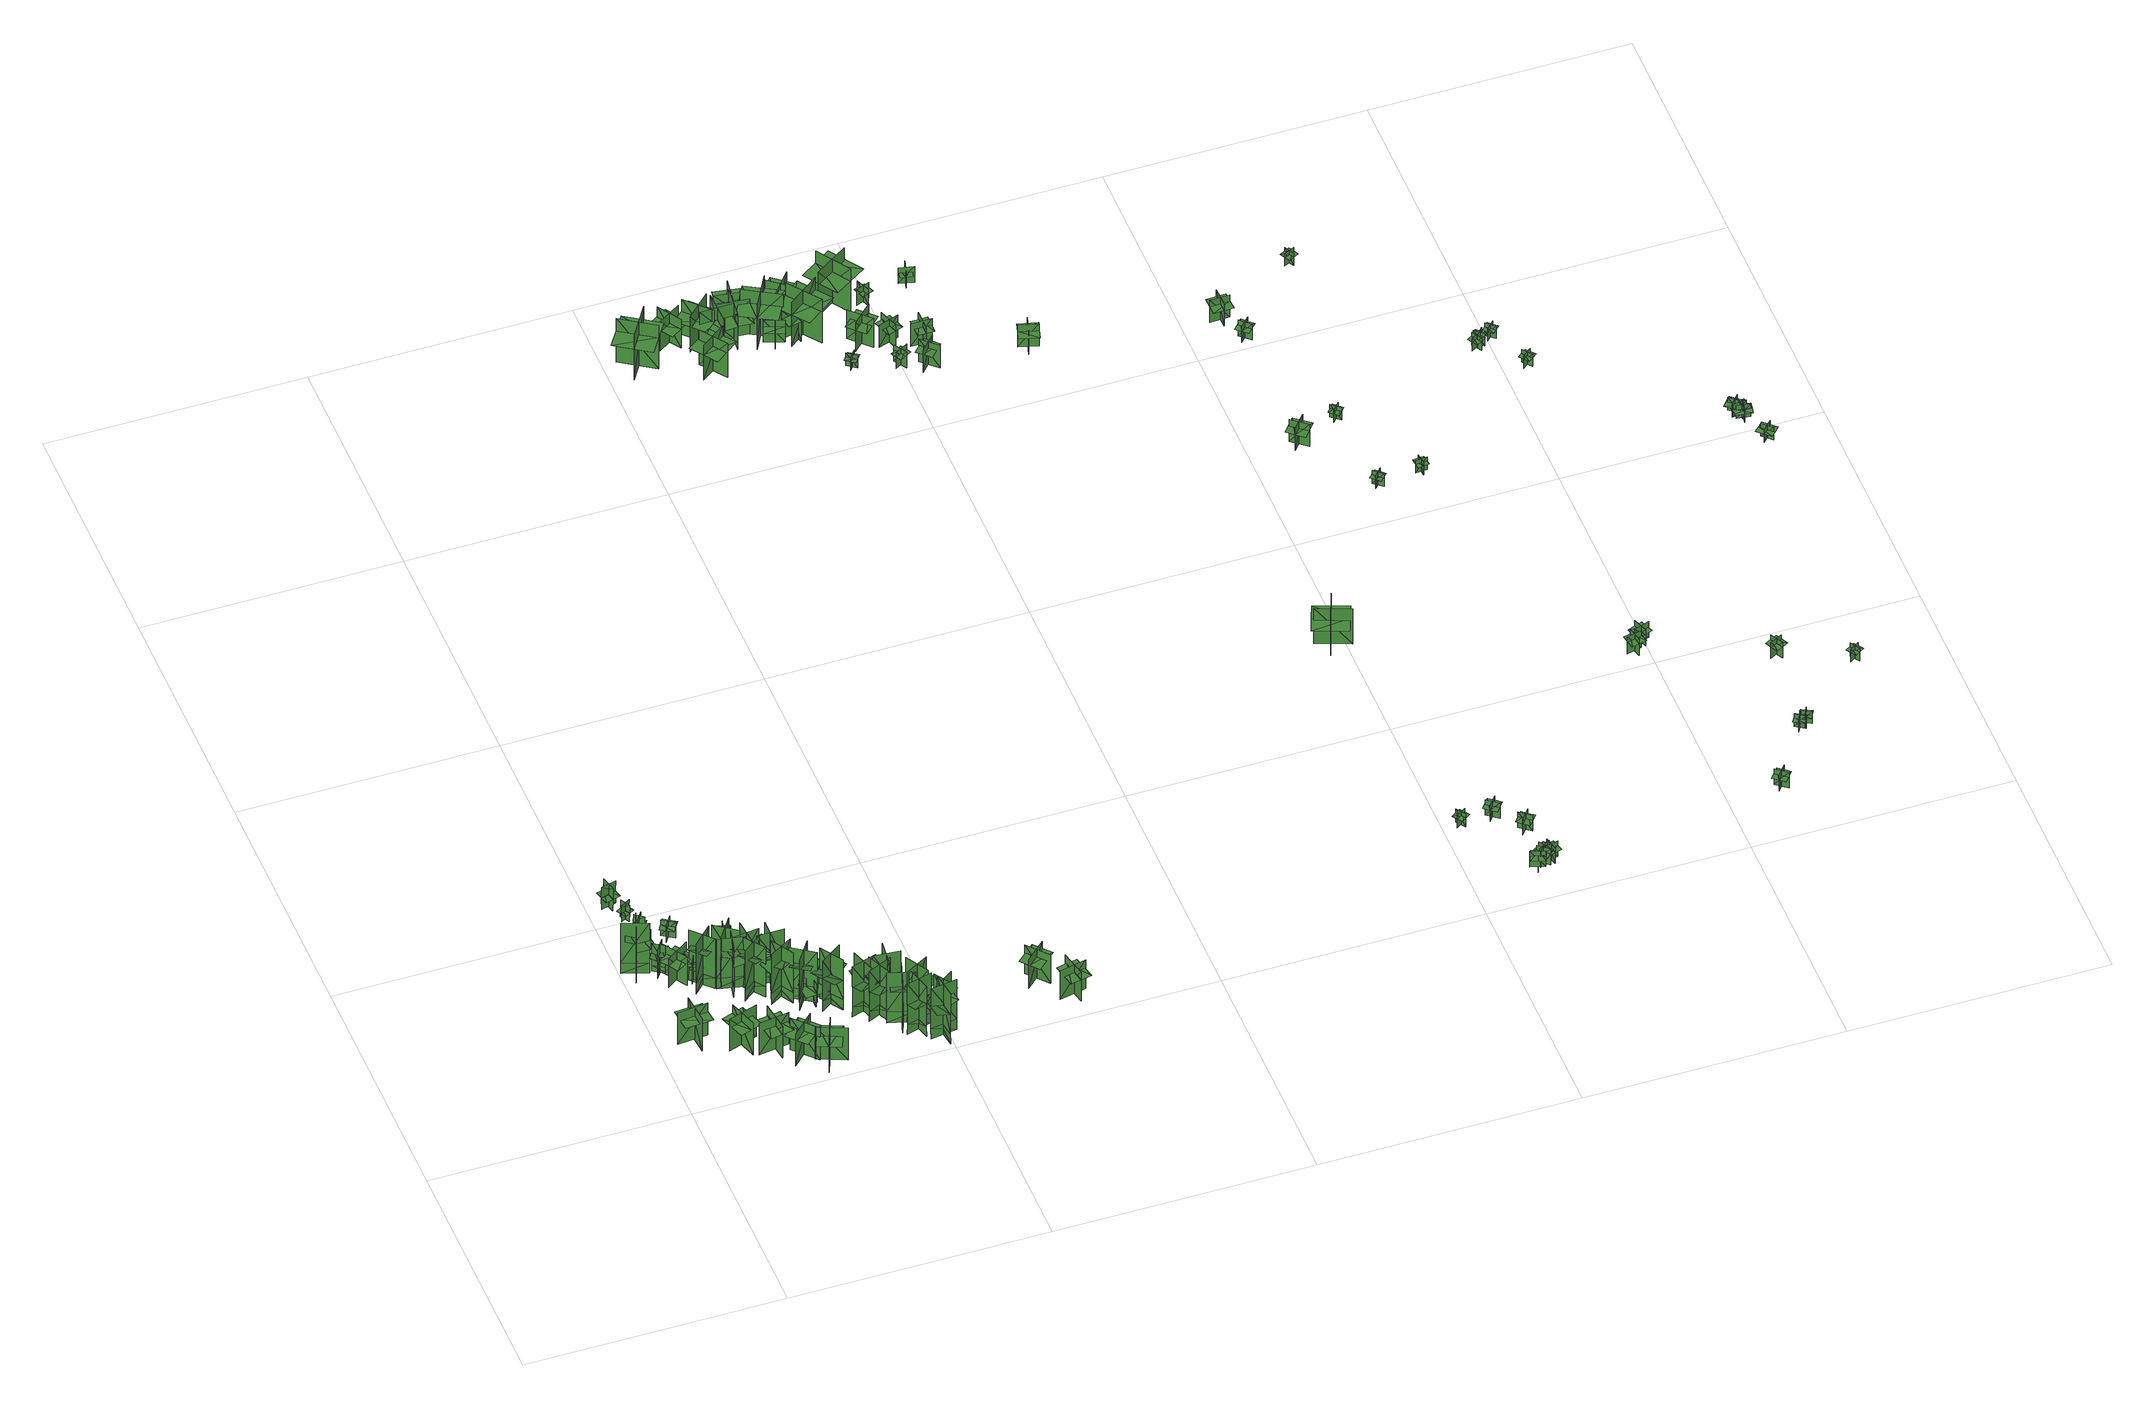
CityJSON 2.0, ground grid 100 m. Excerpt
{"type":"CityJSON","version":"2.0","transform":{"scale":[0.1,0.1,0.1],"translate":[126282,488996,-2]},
"CityObjects":{
"tree1":{"type":"SolitaryVegetationObject","geometry":[{"type":"MultiSurface","lod":"1","boundaries":[[[0,1,2]],[[0,2,3]],[[4,5,6]],[[4,6,7]],[[8,9,10]],[[8,10,11]],[[8,12,13]],[[8,13,9]]]}]},
"tree2":{"type":"SolitaryVegetationObject","geometry":[{"type":"MultiSurface","lod":"1","boundaries":[[[14,15,16]],[[14,16,17]],[[18,19,20]],[[18,20,21]],[[22,23,19]],[[22,19,18]],[[24,25,15]],[[24,15,14]],[[26,27,28]],[[26,28,29]],[[30,31,32]],[[30,32,33]]]}]},
"tree3":{"type":"SolitaryVegetationObject","geometry":[{"type":"MultiSurface","lod":"1","boundaries":[[[34,35,36]],[[34,36,37]],[[38,39,40]],[[38,40,41]],[[42,43,39]],[[42,39,38]],[[44,45,35]],[[44,35,34]],[[46,47,48]],[[46,48,49]],[[50,51,52]],[[50,52,53]]]}]},
"tree4":{"type":"SolitaryVegetationObject","geometry":[{"type":"MultiSurface","lod":"1","boundaries":[[[54,55,56]],[[54,56,57]],[[58,59,60]],[[58,60,61]],[[62,63,59]],[[62,59,58]],[[64,65,55]],[[64,55,54]],[[54,55,66]],[[54,66,67]],[[54,68,69]],[[54,69,55]]]}]},
"tree5":{"type":"SolitaryVegetationObject","geometry":[{"type":"MultiSurface","lod":"1","boundaries":[[[70,71,72]],[[70,72,73]],[[74,75,76]],[[74,76,77]],[[78,79,80]],[[78,80,81]],[[78,82,83]],[[78,83,79]]]}]},
"tree6":{"type":"SolitaryVegetationObject","geometry":[{"type":"MultiSurface","lod":"1","boundaries":[[[84,85,86]],[[84,86,87]],[[88,89,90]],[[88,90,91]],[[92,93,94]],[[92,94,95]],[[92,96,97]],[[92,97,93]]]}]},
"tree7":{"type":"SolitaryVegetationObject","geometry":[{"type":"MultiSurface","lod":"1","boundaries":[[[98,99,100]],[[98,100,101]],[[102,103,104]],[[102,104,105]],[[106,107,103]],[[106,103,102]],[[108,109,99]],[[108,99,98]],[[98,99,110]],[[98,110,111]],[[98,112,113]],[[98,113,99]]]}]},
"tree8":{"type":"SolitaryVegetationObject","geometry":[{"type":"MultiSurface","lod":"1","boundaries":[[[114,115,116]],[[114,116,117]],[[118,119,120]],[[118,120,121]],[[122,123,119]],[[122,119,118]],[[124,125,115]],[[124,115,114]],[[114,115,126]],[[114,126,127]],[[114,128,129]],[[114,129,115]]]}]},
"tree9":{"type":"SolitaryVegetationObject","geometry":[{"type":"MultiSurface","lod":"1","boundaries":[[[130,131,132]],[[130,132,133]],[[134,135,136]],[[134,136,137]],[[138,139,135]],[[138,135,134]],[[140,141,131]],[[140,131,130]],[[130,131,142]],[[130,142,143]],[[130,144,145]],[[130,145,131]]]}]},
"tree10":{"type":"SolitaryVegetationObject","geometry":[{"type":"MultiSurface","lod":"1","boundaries":[[[146,147,148]],[[146,148,149]],[[150,151,152]],[[150,152,153]],[[154,155,156]],[[154,156,157]],[[154,158,159]],[[154,159,155]]]}]},
"tree11":{"type":"SolitaryVegetationObject","geometry":[{"type":"MultiSurface","lod":"1","boundaries":[[[160,161,162]],[[160,162,163]],[[164,165,166]],[[164,166,167]],[[168,169,165]],[[168,165,164]],[[170,171,161]],[[170,161,160]],[[172,173,174]],[[172,174,175]],[[176,177,178]],[[176,178,179]]]}]},
"tree12":{"type":"SolitaryVegetationObject","geometry":[{"type":"MultiSurface","lod":"1","boundaries":[[[180,181,182]],[[180,182,183]],[[184,185,186]],[[184,186,187]],[[188,189,190]],[[188,190,191]],[[188,192,193]],[[188,193,189]]]}]},
"tree13":{"type":"SolitaryVegetationObject","geometry":[{"type":"MultiSurface","lod":"1","boundaries":[[[194,195,196]],[[194,196,197]],[[198,199,200]],[[198,200,201]],[[202,203,204]],[[202,204,205]],[[202,205,206]],[[202,206,207]]]}]},
"tree14":{"type":"SolitaryVegetationObject","geometry":[{"type":"MultiSurface","lod":"1","boundaries":[[[208,209,210]],[[208,210,211]],[[212,213,214]],[[212,214,215]],[[216,217,218]],[[216,218,219]],[[216,220,221]],[[216,221,217]]]}]},
"tree15":{"type":"SolitaryVegetationObject","geometry":[{"type":"MultiSurface","lod":"1","boundaries":[[[222,223,224]],[[222,224,225]],[[226,227,228]],[[226,228,229]],[[230,231,227]],[[230,227,226]],[[232,233,223]],[[232,223,222]],[[234,235,236]],[[234,236,237]],[[238,239,240]],[[238,240,241]]]}]},
"tree16":{"type":"SolitaryVegetationObject","geometry":[{"type":"MultiSurface","lod":"1","boundaries":[[[242,243,244]],[[242,244,245]],[[246,247,248]],[[246,248,249]],[[250,251,247]],[[250,247,246]],[[252,253,243]],[[252,243,242]],[[254,255,256]],[[254,256,257]],[[258,259,260]],[[258,260,261]]]}]},
"tree17":{"type":"SolitaryVegetationObject","geometry":[{"type":"MultiSurface","lod":"1","boundaries":[[[262,263,264]],[[262,264,265]],[[266,267,268]],[[266,268,269]],[[270,271,272]],[[270,272,273]],[[270,274,275]],[[270,275,271]]]}]},
"tree18":{"type":"SolitaryVegetationObject","geometry":[{"type":"MultiSurface","lod":"1","boundaries":[[[276,277,278]],[[276,278,279]],[[280,281,282]],[[280,282,283]],[[284,285,281]],[[284,281,280]],[[286,287,277]],[[286,277,276]],[[288,289,290]],[[288,290,291]],[[292,293,294]],[[292,294,295]]]}]},
"tree19":{"type":"SolitaryVegetationObject","geometry":[{"type":"MultiSurface","lod":"1","boundaries":[[[296,297,298]],[[296,298,299]],[[300,301,302]],[[300,302,303]],[[304,305,301]],[[304,301,300]],[[306,307,297]],[[306,297,296]],[[308,309,310]],[[308,310,311]],[[312,313,314]],[[312,314,315]]]}]},
"tree20":{"type":"SolitaryVegetationObject","geometry":[{"type":"MultiSurface","lod":"1","boundaries":[[[316,317,318]],[[316,318,319]],[[320,321,322]],[[320,322,323]],[[324,325,326]],[[324,326,327]],[[324,328,329]],[[324,329,325]]]}]},
"tree21":{"type":"SolitaryVegetationObject","geometry":[{"type":"MultiSurface","lod":"1","boundaries":[[[330,331,332]],[[330,332,333]],[[334,335,336]],[[334,336,337]],[[338,339,335]],[[338,335,334]],[[340,341,331]],[[340,331,330]],[[342,343,344]],[[342,344,345]],[[346,347,348]],[[346,348,349]]]}]},
"tree22":{"type":"SolitaryVegetationObject","geometry":[{"type":"MultiSurface","lod":"1","boundaries":[[[350,351,352]],[[350,352,353]],[[354,355,356]],[[354,356,357]],[[358,359,360]],[[358,360,361]],[[358,361,362]],[[358,362,363]]]}]},
"tree23":{"type":"SolitaryVegetationObject","geometry":[{"type":"MultiSurface","lod":"1","boundaries":[[[364,365,366]],[[364,366,367]],[[368,369,370]],[[368,370,371]],[[372,373,369]],[[372,369,368]],[[374,375,365]],[[374,365,364]],[[376,377,378]],[[376,378,379]],[[380,381,382]],[[380,382,383]]]}]},
"tree24":{"type":"SolitaryVegetationObject","geometry":[{"type":"MultiSurface","lod":"1","boundaries":[[[384,385,386]],[[384,386,387]],[[388,389,390]],[[388,390,391]],[[392,393,389]],[[392,389,388]],[[394,395,385]],[[394,385,384]],[[396,397,398]],[[396,398,399]],[[400,401,402]],[[400,402,403]]]}]},
"tree25":{"type":"SolitaryVegetationObject","geometry":[{"type":"MultiSurface","lod":"1","boundaries":[[[404,405,406]],[[404,406,407]],[[408,409,410]],[[408,410,411]],[[412,413,414]],[[412,414,415]],[[412,415,416]],[[412,416,417]]]}]},
"tree26":{"type":"SolitaryVegetationObject","geometry":[{"type":"MultiSurface","lod":"1","boundaries":[[[418,419,420]],[[418,420,421]],[[422,423,424]],[[422,424,425]],[[426,427,428]],[[426,428,429]],[[426,429,430]],[[426,430,431]]]}]},
"tree27":{"type":"SolitaryVegetationObject","geometry":[{"type":"MultiSurface","lod":"1","boundaries":[[[432,433,434]],[[432,434,435]],[[436,437,438]],[[436,438,439]],[[440,441,437]],[[440,437,436]],[[442,443,433]],[[442,433,432]],[[444,445,446]],[[444,446,447]],[[448,449,450]],[[448,450,451]]]}]},
"tree28":{"type":"SolitaryVegetationObject","geometry":[{"type":"MultiSurface","lod":"1","boundaries":[[[452,453,454]],[[452,454,455]],[[456,457,458]],[[456,458,459]],[[460,461,457]],[[460,457,456]],[[462,463,453]],[[462,453,452]],[[464,465,466]],[[464,466,467]],[[468,469,470]],[[468,470,471]]]}]},
"tree29":{"type":"SolitaryVegetationObject","geometry":[{"type":"MultiSurface","lod":"1","boundaries":[[[472,473,474]],[[472,474,475]],[[476,477,478]],[[476,478,479]],[[480,481,477]],[[480,477,476]],[[482,483,473]],[[482,473,472]],[[484,485,486]],[[484,486,487]],[[488,489,490]],[[488,490,491]]]}]},
"tree30":{"type":"SolitaryVegetationObject","geometry":[{"type":"MultiSurface","lod":"1","boundaries":[[[492,493,494]],[[492,494,495]],[[496,497,498]],[[496,498,499]],[[500,501,497]],[[500,497,496]],[[502,503,493]],[[502,493,492]],[[504,505,506]],[[504,506,507]],[[508,509,510]],[[508,510,511]]]}]},
"tree31":{"type":"SolitaryVegetationObject","geometry":[{"type":"MultiSurface","lod":"1","boundaries":[[[512,513,514]],[[512,514,515]],[[516,517,518]],[[516,518,519]],[[520,521,517]],[[520,517,516]],[[522,523,513]],[[522,513,512]],[[524,525,526]],[[524,526,527]],[[528,529,530]],[[528,530,531]]]}]},
"tree32":{"type":"SolitaryVegetationObject","geometry":[{"type":"MultiSurface","lod":"1","boundaries":[[[532,533,534]],[[532,534,535]],[[536,537,538]],[[536,538,539]],[[540,541,537]],[[540,537,536]],[[542,543,533]],[[542,533,532]],[[544,545,546]],[[544,546,547]],[[548,549,550]],[[548,550,551]]]}]},
"tree33":{"type":"SolitaryVegetationObject","geometry":[{"type":"MultiSurface","lod":"1","boundaries":[[[552,553,554]],[[552,554,555]],[[556,557,558]],[[556,558,559]],[[560,561,557]],[[560,557,556]],[[562,563,553]],[[562,553,552]],[[564,565,566]],[[564,566,567]],[[568,569,570]],[[568,570,571]]]}]},
"tree34":{"type":"SolitaryVegetationObject","geometry":[{"type":"MultiSurface","lod":"1","boundaries":[[[572,573,574]],[[572,574,575]],[[576,577,578]],[[576,578,579]],[[580,581,577]],[[580,577,576]],[[582,583,573]],[[582,573,572]],[[584,585,586]],[[584,586,587]],[[588,589,590]],[[588,590,591]]]}]},
"tree35":{"type":"SolitaryVegetationObject","geometry":[{"type":"MultiSurface","lod":"1","boundaries":[[[592,593,594]],[[592,594,595]],[[596,597,598]],[[596,598,599]],[[600,601,597]],[[600,597,596]],[[602,603,593]],[[602,593,592]],[[604,605,606]],[[604,606,607]],[[608,609,610]],[[608,610,611]]]}]},
"tree36":{"type":"SolitaryVegetationObject","geometry":[{"type":"MultiSurface","lod":"1","boundaries":[[[612,613,614]],[[612,614,615]],[[616,617,618]],[[616,618,619]],[[620,621,622]],[[620,622,623]],[[620,624,625]],[[620,625,621]]]}]},
"tree37":{"type":"SolitaryVegetationObject","geometry":[{"type":"MultiSurface","lod":"1","boundaries":[[[626,627,628]],[[626,628,629]],[[630,631,632]],[[630,632,633]],[[634,635,636]],[[634,636,637]],[[634,638,639]],[[634,639,635]]]}]},
"tree38":{"type":"SolitaryVegetationObject","geometry":[{"type":"MultiSurface","lod":"1","boundaries":[[[640,641,642]],[[640,642,643]],[[644,645,646]],[[644,646,647]],[[648,649,650]],[[648,650,651]],[[648,651,652]],[[648,652,653]]]}]},
"tree39":{"type":"SolitaryVegetationObject","geometry":[{"type":"MultiSurface","lod":"1","boundaries":[[[654,655,656]],[[654,656,657]],[[658,659,660]],[[658,660,661]],[[662,663,664]],[[662,664,665]],[[662,663,666]],[[662,666,667]]]}]},
"tree40":{"type":"SolitaryVegetationObject","geometry":[{"type":"MultiSurface","lod":"1","boundaries":[[[668,669,670]],[[668,670,671]],[[672,673,674]],[[672,674,675]],[[676,677,678]],[[676,678,679]],[[676,679,680]],[[676,680,681]]]}]},
"tree41":{"type":"SolitaryVegetationObject","geometry":[{"type":"MultiSurface","lod":"1","boundaries":[[[682,683,684]],[[682,684,685]],[[686,687,688]],[[686,688,689]],[[690,691,692]],[[690,692,693]],[[690,691,694]],[[690,694,695]]]}]},
"tree42":{"type":"SolitaryVegetationObject","geometry":[{"type":"MultiSurface","lod":"1","boundaries":[[[696,697,698]],[[696,698,699]],[[700,701,702]],[[700,702,703]],[[704,705,706]],[[704,706,707]],[[704,705,708]],[[704,708,709]]]}]},
"tree43":{"type":"SolitaryVegetationObject","geometry":[{"type":"MultiSurface","lod":"1","boundaries":[[[710,711,712]],[[710,712,713]],[[714,715,716]],[[714,716,717]],[[718,719,720]],[[718,720,721]],[[718,719,722]],[[718,722,723]]]}]},
"tree44":{"type":"SolitaryVegetationObject","geometry":[{"type":"MultiSurface","lod":"1","boundaries":[[[724,725,726]],[[724,726,727]],[[728,729,730]],[[728,730,731]],[[732,733,734]],[[732,734,735]],[[732,735,736]],[[732,736,737]]]}]},
"tree45":{"type":"SolitaryVegetationObject","geometry":[{"type":"MultiSurface","lod":"1","boundaries":[[[738,739,740]],[[738,740,741]],[[742,743,744]],[[742,744,745]],[[746,747,748]],[[746,748,749]],[[746,749,750]],[[746,750,751]]]}]},
"tree46":{"type":"SolitaryVegetationObject","geometry":[{"type":"MultiSurface","lod":"1","boundaries":[[[752,753,754]],[[752,754,755]],[[756,757,758]],[[756,758,759]],[[760,761,762]],[[760,762,763]],[[760,763,764]],[[760,764,765]]]}]},
"tree47":{"type":"SolitaryVegetationObject","geometry":[{"type":"MultiSurface","lod":"1","boundaries":[[[766,767,768]],[[766,768,769]],[[770,771,772]],[[770,772,773]],[[774,775,776]],[[774,776,777]],[[774,777,778]],[[774,778,779]]]}]},
"tree48":{"type":"SolitaryVegetationObject","geometry":[{"type":"MultiSurface","lod":"1","boundaries":[[[780,781,782]],[[780,782,783]],[[784,785,786]],[[784,786,787]],[[788,789,790]],[[788,790,791]],[[788,791,792]],[[788,792,793]]]}]},
"tree49":{"type":"SolitaryVegetationObject","geometry":[{"type":"MultiSurface","lod":"1","boundaries":[[[794,795,796]],[[794,796,797]],[[798,799,800]],[[798,800,801]],[[802,803,804]],[[802,804,805]],[[802,805,806]],[[802,806,807]]]}]},
"tree50":{"type":"SolitaryVegetationObject","geometry":[{"type":"MultiSurface","lod":"1","boundaries":[[[808,809,810]],[[808,810,811]],[[812,813,814]],[[812,814,815]],[[816,817,818]],[[816,818,819]],[[816,819,820]],[[816,820,821]]]}]},
"tree51":{"type":"SolitaryVegetationObject","geometry":[{"type":"MultiSurface","lod":"1","boundaries":[[[822,823,824]],[[822,824,825]],[[826,827,828]],[[826,828,829]],[[830,831,832]],[[830,832,833]],[[830,834,835]],[[830,835,831]]]}]},
"tree52":{"type":"SolitaryVegetationObject","geometry":[{"type":"MultiSurface","lod":"1","boundaries":[[[836,837,838]],[[836,838,839]],[[840,841,842]],[[840,842,843]],[[844,845,846]],[[844,846,847]],[[844,847,848]],[[844,848,849]]]}]},
"tree53":{"type":"SolitaryVegetationObject","geometry":[{"type":"MultiSurface","lod":"1","boundaries":[[[850,851,852]],[[850,852,853]],[[854,855,856]],[[854,856,857]],[[858,859,860]],[[858,860,861]],[[858,862,863]],[[858,863,859]]]}]},
"tree54":{"type":"SolitaryVegetationObject","geometry":[{"type":"MultiSurface","lod":"1","boundaries":[[[864,865,866]],[[864,866,867]],[[868,869,870]],[[868,870,871]],[[872,873,874]],[[872,874,875]],[[872,876,877]],[[872,877,873]]]}]},
"tree55":{"type":"SolitaryVegetationObject","geometry":[{"type":"MultiSurface","lod":"1","boundaries":[[[878,879,880]],[[878,880,881]],[[882,883,884]],[[882,884,885]],[[886,887,888]],[[886,888,889]],[[886,890,891]],[[886,891,887]]]}]},
"tree56":{"type":"SolitaryVegetationObject","geometry":[{"type":"MultiSurface","lod":"1","boundaries":[[[892,893,894]],[[892,894,895]],[[896,897,898]],[[896,898,899]],[[900,901,902]],[[900,902,903]],[[900,903,904]],[[900,904,905]]]}]},
"tree57":{"type":"SolitaryVegetationObject","geometry":[{"type":"MultiSurface","lod":"1","boundaries":[[[906,907,908]],[[906,908,909]],[[910,911,912]],[[910,912,913]],[[914,915,916]],[[914,916,917]],[[914,918,919]],[[914,919,915]]]}]},
"tree58":{"type":"SolitaryVegetationObject","geometry":[{"type":"MultiSurface","lod":"1","boundaries":[[[920,921,922]],[[920,922,923]],[[924,925,926]],[[924,926,927]],[[928,929,930]],[[928,930,931]],[[928,931,932]],[[928,932,933]]]}]},
"tree59":{"type":"SolitaryVegetationObject","geometry":[{"type":"MultiSurface","lod":"1","boundaries":[[[934,935,936]],[[934,936,937]],[[938,939,940]],[[938,940,941]],[[942,943,944]],[[942,944,945]],[[942,945,946]],[[942,946,947]]]}]},
"tree60":{"type":"SolitaryVegetationObject","geometry":[{"type":"MultiSurface","lod":"1","boundaries":[[[948,949,950]],[[948,950,951]],[[952,953,954]],[[952,954,955]],[[956,957,958]],[[956,958,959]],[[956,959,960]],[[956,960,961]]]}]},
"tree61":{"type":"SolitaryVegetationObject","geometry":[{"type":"MultiSurface","lod":"1","boundaries":[[[962,963,964]],[[962,964,965]],[[966,967,968]],[[966,968,969]],[[970,971,972]],[[970,972,973]],[[970,973,974]],[[970,974,975]]]}]},
"tree62":{"type":"SolitaryVegetationObject","geometry":[{"type":"MultiSurface","lod":"1","boundaries":[[[976,977,978]],[[976,978,979]],[[980,981,982]],[[980,982,983]],[[984,985,986]],[[984,986,987]],[[984,987,988]],[[984,988,989]]]}]},
"tree63":{"type":"SolitaryVegetationObject","geometry":[{"type":"MultiSurface","lod":"1","boundaries":[[[990,991,992]],[[990,992,993]],[[994,995,996]],[[994,996,997]],[[998,999,1000]],[[998,1000,1001]],[[998,1001,1002]],[[998,1002,1003]]]}]},
"tree64":{"type":"SolitaryVegetationObject","geometry":[{"type":"MultiSurface","lod":"1","boundaries":[[[1004,1005,1006]],[[1004,1006,1007]],[[1008,1009,1010]],[[1008,1010,1011]],[[1012,1013,1014]],[[1012,1014,1015]],[[1012,1015,1016]],[[1012,1016,1017]]]}]},
"tree65":{"type":"SolitaryVegetationObject","geometry":[{"type":"MultiSurface","lod":"1","boundaries":[[[1018,1019,1020]],[[1018,1020,1021]],[[1022,1023,1024]],[[1022,1024,1025]],[[1026,1027,1028]],[[1026,1028,1029]],[[1026,1029,1030]],[[1026,1030,1031]]]}]},
"tree66":{"type":"SolitaryVegetationObject","geometry":[{"type":"MultiSurface","lod":"1","boundaries":[[[1032,1033,1034]],[[1032,1034,1035]],[[1036,1037,1038]],[[1036,1038,1039]],[[1040,1041,1042]],[[1040,1042,1043]],[[1040,1043,1044]],[[1040,1044,1045]]]}]},
"tree67":{"type":"SolitaryVegetationObject","geometry":[{"type":"MultiSurface","lod":"1","boundaries":[[[1046,1047,1048]],[[1046,1048,1049]],[[1050,1051,1052]],[[1050,1052,1053]],[[1054,1055,1056]],[[1054,1056,1057]],[[1054,1057,1058]],[[1054,1058,1059]]]}]},
"tree68":{"type":"SolitaryVegetationObject","geometry":[{"type":"MultiSurface","lod":"1","boundaries":[[[1060,1061,1062]],[[1060,1062,1063]],[[1064,1065,1066]],[[1064,1066,1067]],[[1068,1069,1070]],[[1068,1070,1071]],[[1068,1071,1072]],[[1068,1072,1073]]]}]},
"tree69":{"type":"SolitaryVegetationObject","geometry":[{"type":"MultiSurface","lod":"1","boundaries":[[[1074,1075,1076]],[[1074,1076,1077]],[[1078,1079,1080]],[[1078,1080,1081]],[[1082,1083,1084]],[[1082,1084,1085]],[[1082,1085,1086]],[[1082,1086,1087]]]}]},
"tree70":{"type":"SolitaryVegetationObject","geometry":[{"type":"MultiSurface","lod":"1","boundaries":[[[1088,1089,1090]],[[1088,1090,1091]],[[1092,1093,1094]],[[1092,1094,1095]],[[1096,1097,1098]],[[1096,1098,1099]],[[1096,1099,1100]],[[1096,1100,1101]]]}]},
"tree71":{"type":"SolitaryVegetationObject","geometry":[{"type":"MultiSurface","lod":"1","boundaries":[[[1102,1103,1104]],[[1102,1104,1105]],[[1106,1107,1108]],[[1106,1108,1109]],[[1110,1111,1112]],[[1110,1112,1113]],[[1110,1113,1114]],[[1110,1114,1115]]]}]},
"tree72":{"type":"SolitaryVegetationObject","geometry":[{"type":"MultiSurface","lod":"1","boundaries":[[[1116,1117,1118]],[[1116,1118,1119]],[[1120,1121,1122]],[[1120,1122,1123]],[[1124,1125,1126]],[[1124,1126,1127]],[[1124,1127,1128]],[[1124,1128,1129]]]}]},
"tree73":{"type":"SolitaryVegetationObject","geometry":[{"type":"MultiSurface","lod":"1","boundaries":[[[1130,1131,1132]],[[1130,1132,1133]],[[1134,1135,1136]],[[1134,1136,1137]],[[1138,1139,1140]],[[1138,1140,1141]],[[1138,1141,1142]],[[1138,1142,1143]]]}]},
"tree74":{"type":"SolitaryVegetationObject","geometry":[{"type":"MultiSurface","lod":"1","boundaries":[[[1144,1145,1146]],[[1144,1146,1147]],[[1148,1149,1150]],[[1148,1150,1151]],[[1152,1153,1154]],[[1152,1154,1155]],[[1152,1155,1156]],[[1152,1156,1157]]]}]},
"tree75":{"type":"SolitaryVegetationObject","geometry":[{"type":"MultiSurface","lod":"1","boundaries":[[[1158,1159,1160]],[[1158,1160,1161]],[[1162,1163,1164]],[[1162,1164,1165]],[[1166,1167,1168]],[[1166,1168,1169]],[[1166,1169,1170]],[[1166,1170,1171]]]}]},
"tree76":{"type":"SolitaryVegetationObject","geometry":[{"type":"MultiSurface","lod":"1","boundaries":[[[1172,1173,1174]],[[1172,1174,1175]],[[1176,1177,1178]],[[1176,1178,1179]],[[1180,1181,1182]],[[1180,1182,1183]],[[1180,1183,1184]],[[1180,1184,1185]]]}]},
"tree77":{"type":"SolitaryVegetationObject","geometry":[{"type":"MultiSurface","lod":"1","boundaries":[[[1186,1187,1188]],[[1186,1188,1189]],[[1190,1191,1192]],[[1190,1192,1193]],[[1194,1195,1196]],[[1194,1196,1197]],[[1194,1197,1198]],[[1194,1198,1199]]]}]},
"tree78":{"type":"SolitaryVegetationObject","geometry":[{"type":"MultiSurface","lod":"1","boundaries":[[[1200,1201,1202]],[[1200,1202,1203]],[[1204,1205,1206]],[[1204,1206,1207]],[[1208,1209,1210]],[[1208,1210,1211]],[[1208,1211,1212]],[[1208,1212,1213]]]}]},
"tree79":{"type":"SolitaryVegetationObject","geometry":[{"type":"MultiSurface","lod":"1","boundaries":[[[1214,1215,1216]],[[1214,1216,1217]],[[1218,1219,1220]],[[1218,1220,1221]],[[1222,1223,1224]],[[1222,1224,1225]],[[1222,1225,1226]],[[1222,1226,1227]]]}]},
"tree80":{"type":"SolitaryVegetationObject","geometry":[{"type":"MultiSurface","lod":"1","boundaries":[[[1228,1229,1230]],[[1228,1230,1231]],[[1232,1233,1234]],[[1232,1234,1235]],[[1236,1237,1238]],[[1236,1238,1239]],[[1236,1239,1240]],[[1236,1240,1241]]]}]},
"tree81":{"type":"SolitaryVegetationObject","geometry":[{"type":"MultiSurface","lod":"1","boundaries":[[[1242,1243,1244]],[[1242,1244,1245]],[[1246,1247,1248]],[[1246,1248,1249]],[[1250,1251,1252]],[[1250,1252,1253]],[[1250,1253,1254]],[[1250,1254,1255]]]}]},
"tree82":{"type":"SolitaryVegetationObject","geometry":[{"type":"MultiSurface","lod":"1","boundaries":[[[1256,1257,1258]],[[1256,1258,1259]],[[1260,1261,1262]],[[1260,1262,1263]],[[1264,1265,1266]],[[1264,1266,1267]],[[1264,1267,1268]],[[1264,1268,1269]]]}]},
"tree83":{"type":"SolitaryVegetationObject","geometry":[{"type":"MultiSurface","lod":"1","boundaries":[[[1270,1271,1272]],[[1270,1272,1273]],[[1274,1275,1276]],[[1274,1276,1277]],[[1278,1279,1280]],[[1278,1280,1281]],[[1278,1281,1282]],[[1278,1282,1283]]]}]},
"tree84":{"type":"SolitaryVegetationObject","geometry":[{"type":"MultiSurface","lod":"1","boundaries":[[[1284,1285,1286]],[[1284,1286,1287]],[[1288,1289,1290]],[[1288,1290,1291]],[[1292,1293,1294]],[[1292,1294,1295]],[[1292,1295,1296]],[[1292,1296,1297]]]}]},
"tree85":{"type":"SolitaryVegetationObject","geometry":[{"type":"MultiSurface","lod":"1","boundaries":[[[1298,1299,1300]],[[1298,1300,1301]],[[1302,1303,1304]],[[1302,1304,1305]],[[1306,1307,1308]],[[1306,1308,1309]],[[1306,1309,1310]],[[1306,1310,1311]]]}]},
"tree86":{"type":"SolitaryVegetationObject","geometry":[{"type":"MultiSurface","lod":"1","boundaries":[[[1312,1313,1314]],[[1312,1314,1315]],[[1316,1317,1318]],[[1316,1318,1319]],[[1320,1321,1322]],[[1320,1322,1323]],[[1320,1323,1324]],[[1320,1324,1325]]]}]},
"tree87":{"type":"SolitaryVegetationObject","geometry":[{"type":"MultiSurface","lod":"1","boundaries":[[[1326,1327,1328]],[[1326,1328,1329]],[[1330,1331,1332]],[[1330,1332,1333]],[[1334,1335,1336]],[[1334,1336,1337]],[[1334,1337,1338]],[[1334,1338,1339]]]}]},
"tree88":{"type":"SolitaryVegetationObject","geometry":[{"type":"MultiSurface","lod":"1","boundaries":[[[1340,1341,1342]],[[1340,1342,1343]],[[1344,1345,1346]],[[1344,1346,1347]],[[1348,1349,1350]],[[1348,1350,1351]],[[1348,1351,1352]],[[1348,1352,1353]]]}]},
"tree89":{"type":"SolitaryVegetationObject","geometry":[{"type":"MultiSurface","lod":"1","boundaries":[[[1354,1355,1356]],[[1354,1356,1357]],[[1358,1359,1360]],[[1358,1360,1361]],[[1362,1363,1364]],[[1362,1364,1365]],[[1362,1365,1366]],[[1362,1366,1367]]]}]}
},
"vertices":[
[74,349,4],[192,359,4],[192,359,161],[74,349,161],[146,289,4],[136,407,4],[136,407,161],[146,289,161],[84,349,120],[192,359,120],[188,405,120],[80,396,120],[88,303,120],[196,312,120],
[72,772,77],[36,675,77],[35,675,271],[70,773,271],[1,739,77],[98,704,77],[98,705,271],[1,740,271],[1,740,25],[98,705,25],[70,773,25],[35,675,25],[71,772,172],[35,675,172],[85,657,190],[120,754,190],[40,688,202],[66,762,202],[29,775,213],[3,701,213],
[114,669,55],[146,718,55],[147,717,165],[115,669,165],[157,678,56],[108,710,56],[108,710,165],[157,678,165],[157,678,27],[108,710,27],[115,669,27],[147,717,27],[115,669,109],[146,718,109],[122,734,119],[90,685,119],[142,711,126],[118,674,126],[137,662,132],[161,699,132],
[112,783,85],[106,842,85],[75,839,85],[81,780,85],[79,809,85],[138,815,85],[138,818,139],[79,812,139],[79,812,30],[138,818,30],[114,783,30],[108,843,30],[106,842,139],[112,783,139],[142,786,85],[136,845,85],
[308,208,5],[271,320,5],[271,320,162],[308,208,162],[350,292,5],[237,254,5],[237,254,162],[350,292,162],[305,217,121],[271,320,121],[227,305,121],[261,203,121],[349,232,121],[315,335,121],
[225,674,24],[136,615,24],[136,615,165],[225,674,165],[143,690,24],[201,602,24],[201,602,165],[143,690,165],[218,669,129],[136,615,129],[160,580,129],[241,634,129],[194,704,129],[113,650,129],
[69,1104,83],[84,1047,83],[113,1054,83],[99,1112,83],[105,1084,83],[47,1069,83],[48,1066,137],[106,1080,137],[106,1080,28],[48,1066,28],[67,1104,28],[81,1046,28],[84,1047,137],[69,1104,137],[40,1097,83],[54,1039,83],
[99,1012,67],[121,976,67],[140,988,67],[117,1024,67],[127,1006,67],[91,984,67],[93,982,106],[129,1004,106],[129,1004,28],[93,982,28],[97,1011,28],[119,975,28],[121,976,106],[99,1012,106],[80,1001,67],[103,965,67],
[122,899,65],[146,934,65],[128,946,66],[104,911,66],[116,928,65],[151,903,65],[152,905,104],[118,930,104],[118,930,27],[152,905,27],[123,898,27],[148,933,27],[146,934,104],[122,899,104],[140,886,66],[164,921,66],
[279,611,26],[205,649,26],[205,649,136],[279,611,136],[258,673,26],[221,600,26],[221,600,136],[258,673,136],[272,614,108],[205,649,108],[190,620,108],[258,585,108],[287,643,108],[220,678,108],
[218,627,76],[290,553,76],[289,552,271],[216,626,271],[216,549,77],[290,621,77],[290,622,271],[216,549,271],[216,549,25],[290,622,25],[216,626,25],[289,552,25],[217,626,171],[289,552,171],[327,589,190],[255,663,190],[279,562,202],[225,617,202],[197,590,212],[251,535,212],
[384,273,6],[400,156,6],[400,156,162],[384,273,162],[328,199,6],[445,215,6],[445,215,162],[328,199,162],[385,263,122],[400,156,122],[447,163,122],[432,270,122],[339,257,122],[354,150,122],
[235,877,29],[205,830,29],[205,830,106],[235,877,106],[199,869,29],[245,839,29],[245,839,106],[199,869,106],[199,869,84],[184,845,84],[231,816,84],[245,839,84],[260,863,84],[213,892,84],
[351,616,24],[270,601,24],[270,601,133],[351,616,133],[297,652,24],[312,571,24],[312,571,133],[297,652,133],[344,614,105],[270,601,105],[275,569,105],[350,582,105],[338,646,105],[264,633,105],
[310,550,78],[369,634,78],[370,634,272],[311,549,272],[387,563,78],[302,622,78],[301,622,272],[386,562,272],[386,562,26],[301,622,26],[311,549,26],[370,634,26],[311,549,173],[370,634,173],[327,664,192],[267,579,192],[362,622,203],[318,558,203],[350,536,214],[394,600,214],
[361,593,72],[339,492,72],[338,492,267],[360,594,267],[295,551,73],[396,529,73],[397,530,267],[295,552,267],[295,552,21],[397,530,21],[360,594,21],[338,492,21],[360,594,167],[338,492,167],[390,481,186],[412,582,186],[341,506,198],[357,582,198],[319,590,208],[303,514,208],
[430,103,6],[515,185,6],[515,185,162],[430,103,162],[523,102,6],[441,187,6],[441,187,162],[523,102,162],[437,110,122],[515,185,122],[482,219,122],[404,144,122],[469,77,122],[547,152,122],
[401,600,74],[412,497,74],[410,497,269],[399,600,269],[351,539,75],[454,550,75],[454,551,269],[351,540,269],[351,540,23],[454,551,23],[399,600,23],[410,497,23],[400,600,169],[411,497,169],[463,503,188],[452,606,188],[409,511,200],[400,588,200],[361,584,211],[370,507,211],
[382,539,72],[445,456,72],[444,455,266],[381,538,266],[371,462,72],[454,524,72],[453,525,266],[371,462,266],[371,462,20],[453,525,20],[381,538,20],[444,455,20],[382,538,167],[444,456,167],[486,488,186],[424,570,186],[435,467,197],[388,529,197],[357,505,208],[404,443,208],
[532,34,3],[576,144,3],[576,144,160],[532,34,160],[618,71,3],[508,115,3],[508,115,160],[618,71,160],[536,43,119],[576,144,119],[533,161,119],[493,61,119],[579,26,119],[620,126,119],
[450,412,73],[540,465,73],[540,464,268],[451,411,268],[526,392,74],[473,482,74],[473,481,268],[525,392,268],[525,392,22],[473,481,22],[451,411,22],[540,464,22],[451,411,168],[540,464,168],[513,510,187],[424,457,187],[528,457,199],[461,417,199],[482,383,210],[548,423,210],
[368,768,30],[421,753,30],[421,753,107],[368,768,107],[386,736,30],[401,789,30],[401,789,107],[386,736,107],[386,736,85],[412,728,85],[427,782,85],[401,789,85],[374,796,85],[359,743,85],
[536,515,77],[433,514,77],[433,516,271],[536,516,271],[481,570,77],[482,466,77],[483,466,271],[482,570,271],[482,570,25],[483,466,25],[536,516,25],[433,516,25],[536,516,172],[433,515,172],[433,462,190],[537,463,190],[447,515,202],[525,516,202],[524,556,213],[447,555,213],
[521,424,74],[607,365,74],[606,364,269],[521,423,269],[535,347,75],[594,432,75],[593,433,269],[534,347,269],[534,347,23],[593,433,23],[521,423,23],[606,364,23],[521,423,169],[606,364,169],[636,408,188],[551,467,188],[594,372,200],[530,416,200],[508,383,211],[572,340,211],
[640,388,24],[640,388,133],[547,386,133],[547,386,24],[595,343,24],[596,343,133],[594,433,133],[594,433,24],[596,329,97],[643,330,97],[640,442,97],[593,441,97],[547,440,97],[549,328,97],
[521,597,31],[566,629,31],[566,629,107],[521,597,107],[558,591,31],[525,636,31],[525,636,107],[558,591,107],[558,591,86],[580,607,86],[548,652,86],[525,636,86],[503,620,86],[535,575,86],
[679,296,76],[619,380,76],[621,381,271],[680,296,271],[693,372,77],[608,313,77],[608,313,271],[693,372,271],[693,372,25],[608,313,25],[680,296,25],[621,381,25],[679,296,171],[620,381,171],[577,351,190],[636,266,190],[628,369,202],[673,306,202],[705,329,213],[661,392,213],
[799,286,71],[701,254,71],[700,256,266],[799,287,266],[730,322,72],[761,223,72],[762,223,266],[731,322,266],[731,322,20],[762,223,20],[799,287,20],[700,256,20],[799,287,167],[700,255,167],[716,205,185],[815,236,185],[714,259,197],[788,284,197],[775,321,208],[702,297,208],
[844,255,70],[749,213,70],[749,214,265],[843,257,265],[771,284,71],[813,189,71],[814,189,265],[772,284,265],[772,284,19],[814,189,19],[843,257,19],[749,214,19],[844,256,165],[749,214,165],[771,166,184],[865,208,184],[762,220,196],[833,252,196],[816,288,207],[746,256,207],
[886,263,80],[783,274,80],[783,275,275],[886,265,275],[836,324,81],[826,221,81],[827,221,275],[837,324,275],[837,324,29],[827,221,29],[886,265,29],[783,275,29],[886,265,175],[783,275,175],[778,222,194],[881,212,194],[797,273,206],[874,266,206],[878,305,217],[801,312,217],
[804,186,72],[903,156,72],[903,155,267],[803,184,267],[841,117,72],[870,216,72],[869,216,267],[840,117,267],[840,117,21],[869,216,21],[803,184,21],[903,155,21],[804,185,167],[903,155,167],[918,206,186],[819,236,186],[889,159,198],[815,181,198],[804,143,208],[878,122,208],
[953,131,71],[853,104,71],[852,106,266],[952,133,266],[885,170,72],[912,70,72],[913,71,266],[886,171,266],[886,171,20],[913,71,20],[952,133,20],[852,106,20],[953,132,166],[853,105,166],[866,54,185],[966,81,185],[866,109,197],[941,129,197],[931,167,208],[856,147,208],
[894,233,77],[945,143,77],[944,142,272],[892,232,272],[873,157,77],[963,209,77],[962,209,272],[872,158,272],[872,158,26],[962,209,26],[892,232,26],[944,142,26],[893,232,172],[944,142,172],[990,168,191],[939,258,191],[937,154,203],[898,222,203],[864,202,213],[903,135,213],
[980,9,69],[965,112,69],[967,112,264],[981,10,264],[1027,72,70],[924,57,70],[925,56,264],[1027,71,264],[1027,71,18],[925,56,18],[981,10,18],[967,112,18],[981,9,164],[966,112,164],[914,105,183],[928,2,183],[968,98,195],[980,21,195],[1018,27,206],[1007,104,206],
[1017,73,71],[966,148,71],[968,149,241],[1018,74,241],[1030,140,71],[955,90,71],[955,89,241],[1031,139,241],[1031,139,26],[955,89,26],[1018,74,26],[968,149,26],[1017,73,154],[967,149,154],[929,123,170],[979,48,170],[974,138,181],[1012,82,181],[1041,101,190],[1003,158,190],
[1333,167,33],[1411,239,33],[1411,239,174],[1333,167,174],[1416,164,33],[1345,243,33],[1345,243,174],[1416,164,174],[1339,174,138],[1411,239,138],[1383,270,138],[1311,205,138],[1367,142,138],[1440,207,138],
[1465,149,30],[1488,45,30],[1488,45,171],[1465,149,171],[1420,78,30],[1524,100,30],[1524,100,171],[1420,78,171],[1467,140,135],[1488,45,135],[1529,53,135],[1508,149,135],[1426,131,135],[1447,36,135],
[1079,3577,19],[1163,3708,19],[1163,3708,234],[1079,3577,234],[1180,3599,19],[1050,3683,19],[1050,3683,234],[1180,3599,234],[1180,3599,174],[1222,3664,174],[1092,3748,174],[1050,3683,174],[1008,3617,174],[1138,3534,174],
[1295,3682,9],[1236,3770,9],[1236,3770,150],[1295,3682,150],[1309,3753,9],[1221,3694,9],[1221,3694,150],[1309,3753,150],[1298,3684,103],[1239,3772,103],[1195,3743,103],[1253,3655,103],[1275,3796,103],[1333,3708,103],
[1328,3585,6],[1400,3486,6],[1400,3486,175],[1328,3585,175],[1315,3505,6],[1413,3576,6],[1413,3576,175],[1315,3505,175],[1315,3505,128],[1351,3455,128],[1449,3527,128],[1413,3576,128],[1378,3625,128],[1279,3554,128],
[1411,3656,8],[1320,3748,8],[1320,3748,180],[1411,3656,180],[1411,3744,8],[1319,3653,8],[1319,3653,180],[1411,3744,180],[1413,3659,123],[1323,3751,123],[1277,3706,123],[1367,3614,123],[1360,3788,123],[1451,3696,123],
[1426,3601,9],[1423,3731,9],[1423,3731,181],[1426,3601,181],[1486,3665,9],[1357,3662,9],[1357,3662,181],[1486,3665,181],[1430,3601,123],[1427,3731,123],[1362,3729,123],[1365,3600,123],[1479,3732,123],[1482,3603,123],
[1494,3736,8],[1481,3607,8],[1481,3607,181],[1494,3736,181],[1426,3680,8],[1555,3667,8],[1555,3667,181],[1426,3680,181],[1490,3736,123],[1477,3608,123],[1542,3601,123],[1555,3730,123],[1425,3613,123],[1438,3741,123],
[1571,3738,9],[1444,3758,9],[1444,3758,148],[1571,3738,148],[1516,3812,9],[1497,3684,9],[1497,3684,148],[1516,3812,148],[1515,3807,110],[1459,3815,110],[1442,3698,110],[1497,3690,110],[1553,3681,110],[1571,3798,110],
[1518,3683,8],[1654,3608,8],[1654,3608,223],[1518,3683,223],[1546,3583,8],[1621,3719,8],[1621,3719,223],[1546,3583,223],[1546,3583,163],[1614,3546,163],[1689,3682,163],[1621,3719,163],[1553,3757,163],[1478,3621,163],
[1605,3561,12],[1630,3634,12],[1630,3634,119],[1605,3561,119],[1651,3583,12],[1578,3609,12],[1578,3609,119],[1651,3583,119],[1651,3583,89],[1664,3620,89],[1591,3645,89],[1578,3609,89],[1565,3572,89],[1639,3547,89],
[1707,3569,9],[1686,3666,9],[1686,3666,148],[1707,3569,148],[1743,3624,9],[1646,3604,9],[1646,3604,148],[1743,3624,148],[1743,3624,109],[1733,3673,109],[1636,3652,109],[1646,3604,109],[1656,3555,109],[1754,3575,109],
[1634,3743,8],[1728,3665,8],[1728,3665,177],[1634,3743,177],[1642,3662,8],[1719,3756,8],[1719,3756,177],[1642,3662,177],[1642,3662,130],[1688,3623,130],[1766,3717,130],[1719,3756,130],[1672,3794,130],[1595,3701,130],
[1682,3662,6],[1775,3538,6],[1775,3538,221],[1682,3662,221],[1667,3560,6],[1790,3653,6],[1790,3653,221],[1667,3560,221],[1667,3560,161],[1713,3498,161],[1837,3591,161],[1790,3653,161],[1744,3715,161],[1620,3621,161],
[1821,3370,8],[1847,3405,8],[1847,3405,70],[1821,3370,70],[1850,3374,8],[1814,3400,8],[1814,3400,70],[1850,3374,70],[1850,3374,53],[1863,3392,53],[1827,3418,53],[1814,3400,53],[1801,3382,53],[1837,3356,53],
[1948,3532,6],[1872,3457,6],[1872,3457,147],[1948,3532,147],[1864,3531,6],[1939,3456,6],[1939,3456,147],[1864,3531,147],[1941,3525,111],[1872,3457,111],[1902,3427,111],[1971,3495,111],[1912,3555,111],[1843,3486,111],
[1939,3761,4],[1810,3675,4],[1810,3675,219],[1939,3761,219],[1838,3782,4],[1924,3653,4],[1924,3653,219],[1838,3782,219],[1838,3782,159],[1773,3738,159],[1860,3610,159],[1924,3653,159],[1988,3696,159],[1902,3825,159],
[2028,3355,7],[1977,3325,7],[1977,3325,86],[2028,3355,86],[1982,3366,7],[2013,3315,7],[2013,3315,86],[1982,3366,86],[2023,3352,65],[1977,3325,65],[1989,3305,65],[2035,3332,65],[2012,3372,65],[1965,3345,65],
[1987,3508,4],[2014,3430,4],[2014,3430,114],[1987,3508,114],[1958,3449,4],[2037,3476,4],[2037,3476,114],[1958,3449,114],[1989,3502,85],[2014,3430,85],[2044,3441,85],[2020,3512,85],[1958,3491,85],[1983,3419,85],
[2059,3272,9],[2116,3332,9],[2116,3332,119],[2059,3272,119],[2124,3274,9],[2064,3331,9],[2064,3331,119],[2124,3274,119],[2064,3277,91],[2116,3332,91],[2092,3354,91],[2040,3299,91],[2088,3254,91],[2140,3309,91],
[1993,3662,8],[1972,3716,8],[1972,3716,85],[1993,3662,85],[2008,3696,8],[2008,3696,85],[1954,3675,85],[1954,3675,8],[2008,3696,61],[1999,3718,61],[1956,3702,61],[1964,3679,61],[1973,3657,61],[2017,3673,61],
[2110,3461,7],[2109,3378,7],[2109,3378,117],[2110,3461,117],[2064,3415,7],[2146,3414,7],[2146,3414,117],[2064,3415,117],[2110,3454,89],[2109,3378,89],[2142,3378,89],[2143,3454,89],[2077,3454,89],[2077,3379,89],
[3080,434,12],[3055,470,12],[3055,470,74],[3080,434,74],[3086,463,12],[3049,438,12],[3049,438,74],[3086,463,74],[3086,463,57],[3073,481,57],[3037,456,57],[3049,438,57],[3062,419,57],[3098,444,57],
[2130,3728,10],[2187,3714,10],[2187,3714,88],[2130,3728,88],[2149,3696,10],[2149,3696,88],[2164,3753,88],[2164,3753,10],[2149,3696,64],[2173,3691,64],[2184,3736,64],[2161,3742,64],[2137,3747,64],[2126,3702,64],
[3276,145,13],[3223,163,13],[3223,163,90],[3276,145,90],[3260,178,13],[3242,126,13],[3242,126,90],[3260,178,90],[3260,178,69],[3234,187,69],[3215,135,69],[3242,126,69],[3268,117,69],[3286,169,69],
[3164,465,13],[3208,432,13],[3208,432,89],[3164,465,89],[3169,429,13],[3203,473,13],[3203,473,89],[3169,429,89],[3169,429,68],[3191,412,68],[3224,456,68],[3203,473,68],[3181,490,68],[3147,446,68],
[3255,182,15],[3296,146,15],[3296,146,92],[3255,182,92],[3257,146,15],[3293,187,15],[3293,187,92],[3257,146,92],[3257,146,70],[3278,127,70],[3314,169,70],[3293,187,70],[3273,205,70],[3236,164,70],
[3268,195,16],[3296,148,16],[3296,148,93],[3268,195,93],[3258,159,16],[3306,188,16],[3306,188,93],[3258,159,93],[3258,159,71],[3273,136,71],[3320,164,71],[3306,188,71],[3292,212,71],[3244,183,71],
[3314,148,14],[3300,201,14],[3300,201,91],[3314,148,91],[3333,179,14],[3279,165,14],[3279,165,91],[3333,179,91],[3333,179,69],[3326,206,69],[3272,192,69],[3279,165,69],[3286,139,69],[3340,153,69],
[3294,331,14],[3251,366,14],[3251,366,91],[3294,331,91],[3290,368,14],[3255,324,14],[3255,324,91],[3290,368,91],[3290,368,69],[3268,385,69],[3234,342,69],[3255,324,69],[3277,307,69],[3312,350,69],
[3020,1449,11],[2891,1498,11],[2891,1498,183],[3020,1449,183],[2976,1549,11],[2926,1420,11],[2926,1420,183],[2976,1549,183],[3016,1461,128],[3038,1521,128],[2908,1568,128],[2886,1508,128],[2864,1448,128],[2994,1401,128],
[2464,3304,10],[2443,3230,10],[2443,3230,118],[2464,3304,118],[2419,3279,10],[2493,3258,10],[2493,3258,118],[2419,3279,118],[2419,3279,87],[2408,3242,87],[2483,3221,87],[2493,3258,87],[2504,3296,87],[2429,3316,87],
[3160,2496,12],[3220,2447,12],[3220,2447,120],[3160,2496,120],[3164,2445,12],[3214,2504,12],[3214,2504,120],[3164,2445,120],[3164,2445,90],[3194,2420,90],[3244,2480,90],[3214,2504,90],[3184,2529,90],[3135,2470,90],
[3365,2195,12],[3398,2165,12],[3398,2165,74],[3365,2195,74],[3366,2166,12],[3396,2198,12],[3396,2198,74],[3366,2166,74],[3366,2166,56],[3382,2151,56],[3412,2183,56],[3396,2198,56],[3380,2213,56],[3350,2181,56],
[3143,3129,12],[3141,3206,12],[3141,3206,120],[3143,3129,120],[3179,3166,12],[3102,3164,12],[3102,3164,120],[3179,3166,120],[3179,3166,90],[3178,3205,90],[3101,3203,90],[3102,3164,90],[3102,3125,90],[3180,3127,90],
[3173,3065,12],[3213,3028,12],[3213,3028,89],[3173,3065,89],[3174,3028,12],[3211,3069,12],[3211,3069,89],[3174,3028,89],[3174,3028,67],[3194,3010,67],[3232,3050,67],[3211,3069,67],[3191,3088,67],[3153,3047,67],
[3372,2535,13],[3338,2564,13],[3338,2564,74],[3372,2535,74],[3370,2564,13],[3341,2531,13],[3341,2531,74],[3370,2564,74],[3370,2564,57],[3353,2579,57],[3324,2545,57],[3341,2531,57],[3358,2516,57],[3386,2550,57],
[3527,2190,14],[3571,2194,14],[3571,2194,75],[3527,2190,75],[3550,2171,14],[3545,2215,14],[3545,2215,75],[3550,2171,75],[3550,2171,58],[3572,2173,58],[3567,2217,58],[3545,2215,58],[3523,2213,58],[3528,2169,58],
[3976,1081,12],[3919,1069,12],[3919,1069,94],[3976,1081,94],[3943,1103,12],[3956,1045,12],[3956,1045,94],[3943,1103,94],[3943,1103,71],[3915,1097,71],[3927,1039,71],[3956,1045,71],[3985,1051,71],[3972,1109,71],
[4182,263,12],[4226,229,12],[4226,229,89],[4182,263,89],[4187,226,12],[4221,270,12],[4221,270,89],[4187,226,89],[4187,226,67],[4208,209,67],[4242,253,67],[4221,270,67],[4199,287,67],[4165,243,67],
[4019,1124,10],[3960,1103,10],[3960,1103,88],[4019,1124,88],[3974,1146,10],[3995,1086,10],[3995,1086,88],[3974,1146,88],[4014,1127,63],[4004,1154,63],[3945,1132,63],[3955,1105,63],[3966,1078,63],[4025,1100,63],
[3481,3334,12],[3460,3373,12],[3460,3373,73],[3481,3334,73],[3490,3362,12],[3450,3342,12],[3450,3342,73],[3490,3362,73],[3490,3362,56],[3479,3382,56],[3440,3361,56],[3450,3342,56],[3461,3322,56],[3500,3343,56],
[4375,521,16],[4353,483,16],[4353,483,78],[4375,521,78],[4347,514,16],[4385,491,16],[4385,491,78],[4347,514,78],[4347,514,60],[4335,495,60],[4373,472,60],[4385,491,60],[4396,510,60],[4358,533,60],
[4401,535,16],[4382,495,16],[4382,495,77],[4401,535,77],[4373,525,16],[4413,506,16],[4413,506,77],[4373,525,77],[4373,525,60],[4364,505,60],[4404,486,60],[4413,506,60],[4423,526,60],[4383,545,60],
[4438,898,13],[4389,872,13],[4389,872,90],[4438,898,90],[4403,909,13],[4429,860,13],[4429,860,90],[4403,909,90],[4403,909,68],[4379,896,68],[4405,847,68],[4429,860,68],[4453,873,68],[4428,922,68],
[3965,2729,14],[3927,2707,14],[3927,2707,75],[3965,2729,75],[3936,2737,14],[3959,2699,14],[3959,2699,75],[3936,2737,75],[3936,2737,58],[3917,2725,58],[3940,2687,58],[3959,2699,58],[3978,2710,58],[3955,2748,58],
[3948,2715,14],[3977,2748,14],[3977,2748,75],[3948,2715,75],[3977,2717,14],[3944,2746,14],[3944,2746,75],[3977,2717,75],[3977,2717,58],[3992,2733,58],[3959,2763,58],[3944,2746,58],[3929,2730,58],[3962,2700,58],
[4026,2768,14],[3996,2735,14],[3996,2735,75],[4026,2768,75],[3996,2767,14],[4029,2737,14],[4029,2737,75],[3996,2767,75],[3996,2767,58],[3982,2750,58],[4014,2721,58],[4029,2737,58],[4044,2753,58],[4011,2783,58],
[4102,2587,17],[4067,2559,17],[4067,2559,78],[4102,2587,78],[4072,2591,17],[4100,2556,17],[4100,2556,78],[4072,2591,78],[4072,2591,61],[4055,2577,61],[4083,2542,61],[4100,2556,61],[4118,2570,61],[4090,2605,61],
[4686,782,14],[4649,758,14],[4649,758,76],[4686,782,76],[4658,788,14],[4681,751,14],[4681,751,76],[4658,788,76],[4658,788,59],[4639,776,59],[4663,739,59],[4681,751,59],[4700,763,59],[4676,800,59],
[4717,2128,3],[4717,2128,65],[4683,2087,65],[4683,2087,3],[4720,2092,3],[4720,2092,65],[4680,2125,65],[4680,2125,3],[4726,2086,45],[4743,2107,45],[4694,2148,45],[4676,2128,45],[4659,2107,45],[4708,2066,45],
[4716,2062,4],[4716,2062,66],[4708,2114,66],[4708,2114,4],[4687,2084,4],[4687,2084,66],[4738,2091,66],[4738,2091,4],[4679,2082,46],[4683,2056,46],[4746,2065,46],[4742,2092,46],[4739,2118,46],[4675,2109,46],
[4715,2044,5],[4715,2044,67],[4724,2096,67],[4724,2096,5],[4694,2074,5],[4694,2074,67],[4745,2065,67],[4745,2065,5],[4687,2075,46],[4682,2049,46],[4745,2038,46],[4750,2064,46],[4754,2090,46],[4691,2101,46],
[4744,1921,8],[4744,1921,70],[4781,1960,70],[4781,1960,8],[4744,1957,8],[4744,1957,70],[4781,1922,70],[4781,1922,8],[4738,1962,50],[4719,1943,50],[4766,1899,50],[4784,1918,50],[4803,1938,50],[4756,1982,50]
]}
